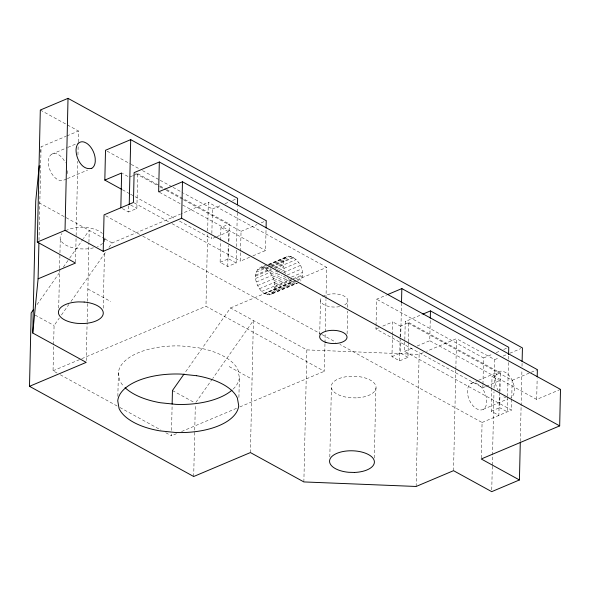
<?xml version="1.0" encoding="UTF-8"?>
<svg xmlns="http://www.w3.org/2000/svg" width="590" height="590" viewBox="0 0 590 590"><rect width="100%" height="100%" fill="white"/><g stroke="black" fill="none" stroke-linecap="round" stroke-linejoin="round"><path stroke-width="0.44" stroke-dasharray="2.95 2.21" d="M38.977 240.322L41.093 146.799L66.028 136.275M57.075 373.013L53.048 370.8L53.624 345.438M53.646 344.531L54.073 325.51L59.354 318.003M58.705 308.039L59.575 269.387M59.597 268.472L59.937 253.744M59.951 252.822L60.269 239.016M75.52 262.13L76.103 236.457M76.125 235.543L77.806 161.269M77.954 154.853L78.138 146.6M78.241 142.02L78.492 131.017L67.356 124.896M86.251 360.549L87.106 322.937M87.128 322.015L88.913 243.176M88.935 242.261L89.208 230.351L83.404 238.611M103.213 308.187L104.489 252.048M104.718 241.922L104.821 237.32A22.427 10.841 1.3 0 1 104.725 240.145M117.853 396.303L118.384 372.733A60.564 29.271 1.3 0 1 181.75 345.991L197.311 347.613A60.564 29.271 1.3 0 1 238.043 369.989L239.356 377.63L238.884 398.479M133.465 175.422L137.669 173.652L136.88 208.432L128.48 211.98L128.62 205.571M176.491 433.68L171.424 435.818L171.461 434.004M171.55 430.383L172.125 405.02M193.697 476.506L195.32 404.947M324.965 343.675L324.345 371.272L205.969 306.254L207.592 234.518M207.68 230.838L208.322 202.326L181.322 213.72M215.94 237.04L211.744 238.817L211.781 237.01M211.862 233.397L212.415 209L183.483 193.1M236.443 250.219L236.155 262.956L227.755 266.503L220.114 262.307L220.594 241.258M220.616 240.344L220.911 227.526L229.311 223.979L228.891 242.291M227.755 266.503L228.234 245.455M228.315 241.789L228.544 231.722L220.911 227.526M236.155 262.956L228.522 258.767L228.809 245.949M236.531 246.583L237.291 212.916M237.313 212.009L237.438 206.544M249.607 257.269L240.359 261.163L240.565 252.129M240.587 251.222L241.037 231.339L183.151 199.56M250.403 452.567L253.405 320.532L212.776 378.338M252.963 255.854L265.566 250.536L266.038 229.746M303.865 481.927L306.859 349.9L230.491 307.951L184.589 373.264M319.706 334.567L320.495 299.897M324.987 342.761L325.215 332.642M325.238 331.72L325.968 299.528M325.99 298.614L326.698 267.344L208.322 202.326M329.817 456.955L331.388 387.932M347.097 333.852L347.613 311.041M347.694 307.39L347.842 301.003M485.393 386.656L482.871 387.719L375.955 328.999L376.014 326.292M376.037 325.385L376.634 299.211L386.716 294.963M374.311 458.017L375.941 386.229M408.324 342.687L407.992 357.319L399.592 360.866L391.952 356.67L392.431 335.636M392.453 334.714L392.748 321.911L380.993 326.875M399.592 360.866L400.116 337.996M400.131 337.082L400.381 326.108L392.748 321.911M407.992 357.319L400.352 353.122L400.647 340.401M400.728 336.765L401.48 304.034M511.729 399.246L511.478 410.079L404.563 351.345L404.806 340.511M404.829 339.604L405.242 321.543L422.049 314.455M408.346 341.772L408.789 322.56L400.381 326.108M416.134 486.47L419.129 354.435L423.288 352.68M560.5 389.393L536.686 399.445L429.763 340.71L430.257 319.043M453.533 470.68L455.819 369.827M455.841 368.905L456.527 338.653L426.614 351.279M481.27 458.076L482.074 422.492L339.906 344.42M482.871 387.719L482.937 385.019M482.952 384.112L483.557 357.96L376.634 299.211M499.391 392.534L498.875 415.404L491.241 411.208L491.758 388.338M491.78 387.424L492.023 376.442L500.431 372.895L500.01 391.192M491.758 489.825L492.303 465.982M492.325 465.068L492.532 455.9M492.554 454.978L493.985 391.716M494.073 388.05L494.715 359.627L456.527 338.653M499.413 391.62L499.664 380.639L492.023 376.442M507.606 397.313L507.275 411.857L499.642 407.661L499.929 394.85M507.629 396.406L508.462 360.055M508.484 359.14L508.565 355.505M511.751 398.339L512.164 380.277L405.242 321.543M520.306 441.453L521.095 406.606M521.118 405.691L521.929 369.93M522.01 366.265L522.098 362.599M536.686 399.445L537.158 378.677M40.562 152.22L41.093 146.799M298.901 282.588L271.186 294.285C263.701 296.844 258.177 288.149 256.303 282.02C253.383 272.602 257.653 266.746 267.432 264.829M271.186 294.285C279.933 286.327 271.083 265.721 259.032 268.376M285.339 273.812C274.962 240.794 311.173 261.171 300.627 281.069M36.971 304.669L60.711 270.884M63.351 267.137L69.155 258.877M69.686 258.125L82.873 239.356M61.463 315.001L68.853 304.492M70.962 301.49L106.311 251.193M108.951 247.439L112.115 242.933L180.474 214.082M195.887 402.358L212.245 379.09M66.862 135.929L78.492 131.017M51.883 154.115L66.995 147.736M67.835 147.382L78.758 142.773M66.552 178.962L64.037 180.024A14.33 8.54 67.1 0 1 59.479 180.378L56.965 179.19A14.33 8.54 67.1 0 1 48.439 164.212L48.373 160.864A14.33 8.54 67.1 0 1 56.441 153.761L58.956 154.956A14.33 8.54 67.1 0 1 65.446 162.892M67.393 178.608L87.549 170.097M132.625 175.776L129.269 177.192L122.396 173.416M212.415 209L221.663 205.099M225.019 203.675L229.222 201.905M232.578 200.489L235.941 199.066M216.781 236.686L228.544 231.722M220.114 262.307L228.522 258.767M268.273 264.475L286.747 256.68M261.178 267.735L265.375 265.965M268.738 264.549L288.886 256.038M257.299 269.903L265.699 266.356M269.062 264.94L285.014 258.206M263.59 268.022L269.468 265.544M270.308 265.183L291.298 256.326M256.104 272.204L270.382 266.179M271.223 265.825L283.82 260.507M265.389 268.878L270.434 266.754M271.267 266.392L293.105 257.181M266.105 269.217L271.142 267.086M271.983 266.732L293.82 257.52M255.522 275.124L270.633 268.745M273.996 267.329L283.23 263.428M255.536 276.076L271.496 269.342M274.852 267.926L283.252 264.379M268.553 271.23L271.909 269.814M275.272 268.398L296.269 259.534M255.588 278.473L274.062 270.677M277.425 269.261L283.303 266.776M270.766 273.944L278.325 270.751M279.166 270.397L298.481 262.24M256.303 282.02L278.141 272.801M281.496 271.385L284.019 270.323M272.595 277.153L280.154 273.959M283.51 272.543L300.303 265.456M53.048 370.8L80.926 359.03M81.774 358.676L205.969 306.254M257.624 285.516L281.976 275.235M273.915 280.648L286.511 275.331M287.345 274.977L301.623 268.952M259.453 288.724L287.168 277.027M274.63 284.188L288.068 278.517M291.423 277.101L302.346 272.492M261.665 291.431L289.38 279.734L291.829 281.755L294.344 282.942L296.755 283.23L269.04 294.926M274.682 286.585L292.316 279.144M293.156 278.79L302.39 274.888M274.697 287.536L292.338 280.095M295.693 278.672L302.412 275.84M264.114 293.451L291.829 281.755M230.491 307.951L326.698 267.344M264.829 293.783L292.537 282.086M274.114 290.464L296.785 280.892M297.626 280.538L301.829 278.76M266.628 294.639L294.344 282.942M272.919 292.765L296.431 282.839M181.565 431.533L236.479 408.354M239.857 406.93L324.345 371.272M494.715 359.627L498.911 357.85M503.115 356.08L506.471 354.664M509.834 353.24L520.749 348.638M471.012 383.456L477.73 380.616M478.571 380.262L498.72 371.759M483.166 409.364L507.518 399.083M491.241 411.208L499.642 407.661M482.074 422.492L511.478 410.079M241.037 231.339L256.997 224.606M261.2 222.836L266.238 220.704M375.955 328.999L380.152 327.229M391.952 356.67L400.352 353.122M404.563 351.345L413.804 347.444M417.16 346.028L429.763 340.71M483.557 357.96L492.798 354.059M496.153 352.643L500.357 350.873M503.713 349.457L507.075 348.041M486.226 386.303L499.664 380.639M512.164 380.277L537.365 369.65M306.859 349.9L419.129 354.435M503.801 396.827L505.719 397.741M40.312 110.042L66.559 124.46M107.115 151.158L130.427 163.961M131.231 164.404L139.27 168.821M142.485 170.584L159.366 179.854M160.17 180.297L172.228 186.919M173.032 187.362L182.679 192.657M137.669 173.652L159.374 185.57M160.178 186.012L165.805 189.102M166.609 189.545L229.311 223.979M408.789 322.56L500.431 372.895M135.722 173.526L159.035 186.322M159.838 186.765L165.466 189.855M166.269 190.297L182.347 199.125M159.447 192.274L181.963 204.627M182.767 205.069L265.566 250.536M122.514 189.803L129.748 193.778M130.552 194.221L175.569 218.949M179.589 221.154L211.744 238.817M134.247 202.908L168.814 221.884M172.029 223.654L240.359 261.163M130.774 205.077L136.88 208.432M122.366 208.624L128.48 211.98M105.654 215.77L139.579 234.4M142.809 236.177L321.329 334.213M322.133 334.655L335.865 342.2M38.94 202.739L104.216 238.596M105.005 239.031L112.115 242.933M87.873 288.989L110.787 301.571M229.163 366.589L252.07 379.171M35.112 315.097L54.073 325.51M172.45 390.528L194.575 402.675M60.298 374.775L119.084 407.063M119.888 407.506L160.952 430.066M165.79 432.721L171.424 435.818M287.721 277.706L289.38 279.734M118.384 372.733L119.704 380.373A60.564 29.271 1.3 0 0 123.679 386.266M67.496 170.724L67.548 173.276A14.33 8.54 67.1 0 1 67.172 175.525M239.356 377.63A60.564 29.271 1.3 0 1 232.689 389.54M322.649 296.674A13.695 6.615 1.3 0 1 343.011 295.553A13.695 6.615 1.3 0 1 343.373 305.509M339.634 306.616A13.695 6.615 1.3 0 1 324.139 304.779A13.695 6.615 1.3 0 1 322.052 297.161M102.623 243.345A22.427 10.841 1.3 0 1 97.416 246.546M93.434 247.837A22.427 10.841 1.3 0 1 85.108 248.987L79.252 248.84A22.427 10.841 1.3 0 1 61.972 233.5M65.601 230.771A22.427 10.841 1.3 0 1 79.989 227.356L85.838 227.504A22.427 10.841 1.3 0 1 102.424 233.5M498.358 390.868A14.33 8.54 67.1 0 1 495.283 381.855L495.209 378.507A14.33 8.54 67.1 0 1 503.277 371.405L505.792 372.592A14.33 8.54 67.1 0 1 514.318 387.571L514.392 390.919A14.33 8.54 67.1 0 1 510.874 397.667M356.22 397.896L350.372 397.749A22.427 10.841 1.3 0 1 334.95 380.779A22.427 10.841 1.3 0 1 372.769 381.737A22.427 10.841 1.3 0 1 356.22 397.896M478.084 384.297L475.57 383.102A14.33 8.54 67.1 0 0 467.501 390.204L467.568 393.552A14.33 8.54 67.1 0 0 476.093 408.523L478.608 409.718A14.33 8.54 67.1 0 0 486.676 402.616L486.61 399.268A14.33 8.54 67.1 0 0 478.084 384.297"/><path stroke-width="0.89" d="M520.284 442.367L519.429 479.958L491.721 491.654L453.533 470.68L416.134 486.47L303.865 481.927L250.403 452.567L193.697 476.506L29.5 386.317L31.167 312.929L33.276 309.927M29.5 386.317L86.206 362.378L32.752 333.018L35.747 200.983L39.22 165.768M32.752 333.018L38.099 278.834L75.498 263.044L37.31 242.077L40.312 110.042L68.02 98.346L522.43 347.923L522.113 361.677M38.099 278.834L38.91 243.073M103.213 251.347L104.039 214.878L133.443 202.466L134.114 172.641L159.322 161.999L158.644 191.831L182.465 181.779L560.5 389.393L559.674 425.884L181.639 218.248L103.213 251.347L65.025 230.373L68.02 98.346M121.71 189.368L104.828 180.09L105.507 150.273L130.707 139.638L237.623 198.358L237.475 204.73M120.839 207.791L121.629 173.003L104.828 180.09M129.24 204.243L130.707 139.638M172.14 404.113L172.45 390.528L184.058 374.016M181.639 218.248L182.465 181.779M266.075 227.939L266.238 220.704L159.322 161.999M401.502 303.127L401.834 288.584L387.556 294.609M430.28 318.135L430.449 310.908L422.89 314.101M508.587 354.597L508.75 347.326L401.834 288.584M537.202 376.87L537.365 369.65L430.449 310.908M37.31 242.077L65.025 230.373M559.674 425.884L481.248 458.983L519.429 479.958M232.01 390.145A60.564 29.271 1.3 0 1 175.99 404.371L160.436 402.749A60.564 29.271 1.3 0 1 125.051 387.66M91.745 168.327C81.745 170.834 75.609 157.567 76.081 149.167A14.33 8.54 67.1 0 1 84.149 142.065L86.664 143.259A14.33 8.54 67.1 0 1 95.189 158.231L95.263 161.579A14.33 8.54 67.1 0 1 91.745 168.327M84.149 302.05L78.293 301.896A22.427 10.841 1.3 0 0 58.432 312.147A22.427 10.841 1.3 0 0 77.563 323.379L83.411 323.526A22.427 10.841 1.3 0 0 103.272 313.283A22.427 10.841 1.3 0 0 84.149 302.05M354.531 472.443L348.675 472.288A22.427 10.841 1.3 0 1 333.262 455.325A22.427 10.841 1.3 0 1 371.081 456.284A22.427 10.841 1.3 0 1 354.531 472.443M196.669 375.719L181.115 374.09A60.564 29.271 1.3 0 0 117.749 400.839L119.062 408.479A60.564 29.271 1.3 0 0 159.794 430.848L175.348 432.477A60.564 29.271 1.3 0 0 238.714 405.728L237.401 398.088A60.564 29.271 1.3 0 0 196.669 375.719M325.938 342.384A13.695 6.615 1.3 0 0 347.016 337.502A13.695 6.615 1.3 0 0 327.067 330.953A13.695 6.615 1.3 0 0 325.938 342.384"/></g></svg>
